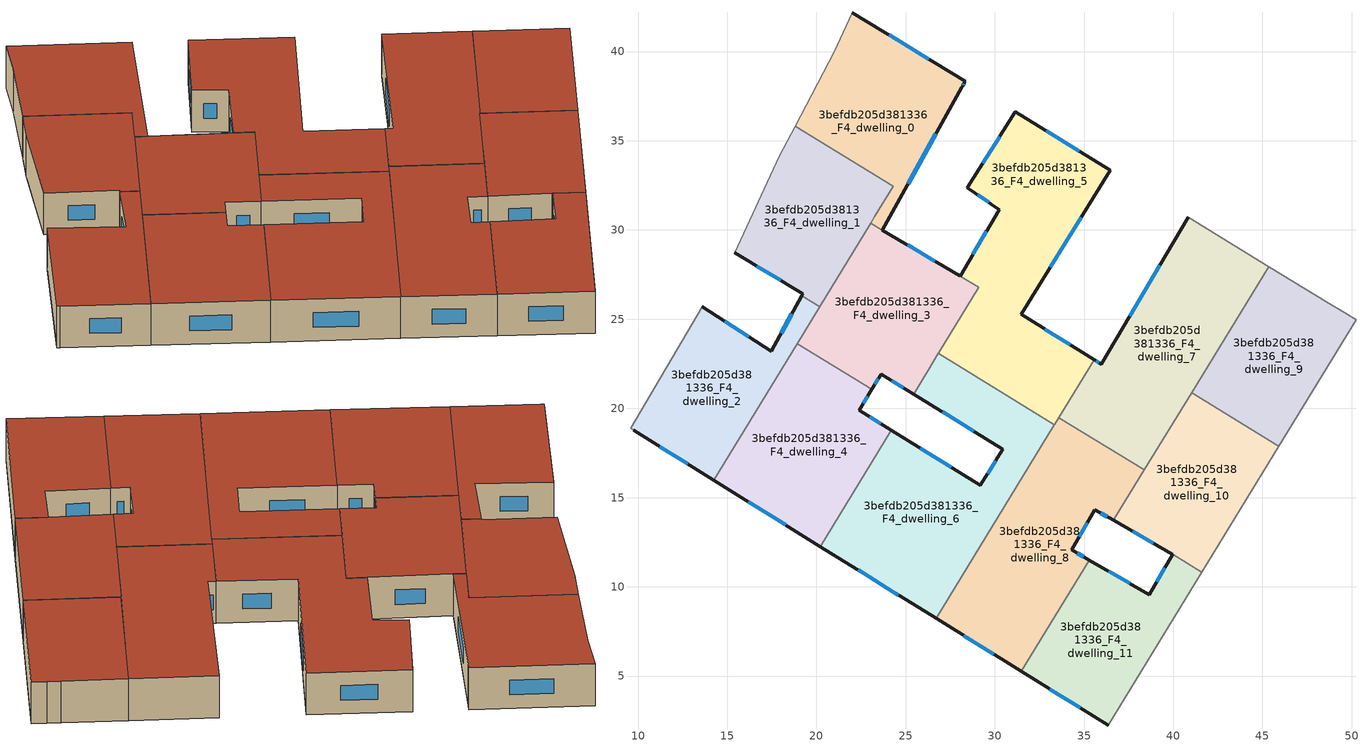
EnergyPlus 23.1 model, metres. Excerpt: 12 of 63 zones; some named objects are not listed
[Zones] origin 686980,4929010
3befdb205d381336_F4_dwelling_0
 floor to 3befdb205d381336_F3_dwelling_0 (EU_floor_Construction): 28.34,38.33 28.3,38.25 28.19,38.06 28.15,37.99 23.69,30 23.04,30.38 23.27,30.77 23.28,30.78 24.31,32.46 18.81,35.82 21.01,40 22.02,42.19 z12
 wall outside (EU_wall_Construction): 23.69,30 28.15,37.99 28.19,38.06 28.3,38.25 28.34,38.33 22.02,42.19 z12:15
 wall to 3befdb205d381336_F4_dwelling_1 (EU_wall_Construction): 18.81,35.82 24.31,32.46 23.28,30.78 23.27,30.77 23.04,30.38 z12:15
 wall adiabatic (EU_wall_Construction): 22.02,42.19 21.01,40 18.81,35.82 z12:15
 wall to 3befdb205d381336_F4_dwelling_3 (EU_wall_Construction): 23.04,30.38 23.69,30 z12:15
 window (EU_Window_Construction): 26.28,39.58 24.07,40.93 / 28.22,38.12 28.26,38.19 / 25.14,32.6 26.7,35.39 z12.98:14.02
 roof outside (EU_roof_Construction): 23.69,30 28.15,37.99 28.19,38.06 28.3,38.25 28.34,38.33 22.02,42.19 21.01,40 18.81,35.82 24.31,32.46 23.28,30.78 23.27,30.77 23.04,30.38 z15
3befdb205d381336_F4_dwelling_1
 floor to 3befdb205d381336_F3_dwelling_1 (EU_floor_Construction): 24.31,32.46 20.18,25.7 19.18,26.32 19.24,26.43 15.42,28.73 17.93,34.14 18.81,35.82 z12
 wall outside (EU_wall_Construction): 15.42,28.73 19.24,26.43 19.18,26.32 z12:15
 wall adiabatic (EU_wall_Construction): 18.81,35.82 17.93,34.14 15.42,28.73 z12:15
 wall to 3befdb205d381336_F4_dwelling_2 (EU_wall_Construction): 19.18,26.32 20.18,25.7 z12:15
 wall to 3befdb205d381336_F4_dwelling_3 (EU_wall_Construction): 20.18,25.7 23.04,30.38 z12:15
 window (EU_Window_Construction): 16.66,27.98 18,27.18 z12.98:14.02
 roof outside (EU_roof_Construction): 20.18,25.7 24.31,32.46 18.81,35.82 17.93,34.14 15.42,28.73 19.24,26.43 19.18,26.32 z15
3befdb205d381336_F4_dwelling_10
 floor to 3befdb205d381336_F3_dwelling_10 (EU_floor_Construction): 45.92,17.89 41.6,10.81 39.96,11.82 39.94,11.83 36.65,13.72 36.7,13.8 41.02,20.88 z12
 wall outside (EU_wall_Construction): 36.65,13.72 39.94,11.83 39.96,11.82 z12:15
 wall to 3befdb205d381336_F4_dwelling_9 (EU_wall_Construction): 45.92,17.89 41.02,20.88 z12:15
 wall adiabatic (EU_wall_Construction): 41.6,10.81 45.92,17.89 z12:15
 wall to 3befdb205d381336_F4_dwelling_11 (EU_wall_Construction): 39.96,11.82 41.6,10.81 z12:15
 wall to 3befdb205d381336_F4_dwelling_8 (EU_wall_Construction): 38.38,16.55 36.7,13.8 36.65,13.72 z12:15
 wall to 3befdb205d381336_F4_dwelling_7 (EU_wall_Construction): 41.02,20.88 38.38,16.55 z12:15
 window (EU_Window_Construction): 37.72,13.11 38.87,12.45 z12.98:14.02
 roof outside (EU_roof_Construction): 41.6,10.81 45.92,17.89 41.02,20.88 36.7,13.8 36.65,13.72 39.94,11.83 39.96,11.82 z15
3befdb205d381336_F4_dwelling_11
 floor to 3befdb205d381336_F3_dwelling_11 (EU_floor_Construction): 41.6,10.81 36.36,2.23 31.49,5.26 35.3,11.5 38.66,9.56 39.96,11.82 z12
 wall outside (EU_wall_Construction): 39.96,11.82 38.66,9.56 35.3,11.5 / 31.49,5.26 36.36,2.23 z12:15
 wall adiabatic (EU_wall_Construction): 36.36,2.23 41.6,10.81 z12:15
 wall to 3befdb205d381336_F4_dwelling_8 (EU_wall_Construction): 35.3,11.5 31.49,5.26 z12:15
 window (EU_Window_Construction): 37.56,10.19 36.39,10.87 / 39.54,11.08 39.08,10.29 / 33.07,4.27 34.77,3.21 z12.98:14.02
 roof outside (EU_roof_Construction): 36.36,2.23 41.6,10.81 39.96,11.82 38.66,9.56 35.3,11.5 31.49,5.26 z15
3befdb205d381336_F4_dwelling_2
 floor to 3befdb205d381336_F3_dwelling_2 (EU_floor_Construction): 20.18,25.7 14.24,15.98 9.75,18.77 9.58,18.88 13.6,25.69 17.48,23.2 19.18,26.32 z12
 wall outside (EU_wall_Construction): 19.18,26.32 17.48,23.2 13.6,25.69 / 9.75,18.77 14.24,15.98 z12:15
 wall adiabatic (EU_wall_Construction): 13.6,25.69 9.58,18.88 9.75,18.77 z12:15
 wall to 3befdb205d381336_F4_dwelling_4 (EU_wall_Construction): 14.24,15.98 18.92,23.63 z12:15
 wall to 3befdb205d381336_F4_dwelling_3 (EU_wall_Construction): 18.92,23.63 20.18,25.7 z12:15
 window (EU_Window_Construction): 18.63,25.3 18.03,24.21 / 11.21,17.86 12.78,16.88 / 16.22,24.01 14.86,24.88 z12.98:14.02
 roof outside (EU_roof_Construction): 14.24,15.98 20.18,25.7 19.18,26.32 17.48,23.2 13.6,25.69 9.58,18.88 9.75,18.77 z15
3befdb205d381336_F4_dwelling_3
 floor to 3befdb205d381336_F3_dwelling_3 (EU_floor_Construction): 28.05,27.42 29.1,26.79 25.44,20.81 23.63,21.93 23.11,21.07 18.92,23.63 23.04,30.38 z12
 wall outside (EU_wall_Construction): 23.11,21.07 23.63,21.93 25.44,20.81 / 28.04,27.42 23.69,30 z12:15
 wall to 3befdb205d381336_F4_dwelling_4 (EU_wall_Construction): 18.92,23.63 23.11,21.07 z12:15
 wall to 3befdb205d381336_F4_dwelling_5 (EU_wall_Construction): 29.1,26.8 28.05,27.42 / 26.83,23.09 26.86,23.13 29.1,26.79 z12:15
 wall to 3befdb205d381336_F4_dwelling_6 (EU_wall_Construction): 25.44,20.81 26.04,21.78 26.26,22.15 26.83,23.09 z12:15
 window (EU_Window_Construction): 24.22,21.56 24.85,21.17 / 23.28,21.35 23.46,21.65 / 26.63,28.26 25.1,29.16 z12.98:14.02
 roof outside (EU_roof_Construction): 25.44,20.81 29.1,26.79 23.04,30.38 18.92,23.63 23.11,21.07 23.63,21.93 z15
3befdb205d381336_F4_dwelling_4
 floor to 3befdb205d381336_F3_dwelling_4 (EU_floor_Construction): 23.11,21.07 22.39,19.9 24.2,18.78 20.22,12.26 14.24,15.98 18.92,23.63 z12
 wall outside (EU_wall_Construction): 24.2,18.78 22.39,19.9 23.11,21.07 / 14.24,15.98 20.22,12.26 z12:15
 wall to 3befdb205d381336_F4_dwelling_6 (EU_wall_Construction): 20.22,12.26 24.2,18.78 z12:15
 window (EU_Window_Construction): 23.61,19.14 22.98,19.53 / 16.19,14.77 18.28,13.47 / 22.62,20.28 22.87,20.69 z12.98:14.02
 roof outside (EU_roof_Construction): 20.22,12.26 24.2,18.78 22.39,19.9 23.11,21.07 18.92,23.63 14.24,15.98 z15
3befdb205d381336_F4_dwelling_5
 floor to 3befdb205d381336_F3_dwelling_5 (EU_floor_Construction): 36.48,33.36 31.47,25.27 35.56,22.74 33.35,19.11 33.32,19.07 26.83,23.09 26.86,23.13 29.1,26.8 28.05,27.42 30.24,31.15 28.45,32.36 31.15,36.62 z12
 wall outside (EU_wall_Construction): 35.56,22.74 31.47,25.27 36.48,33.36 31.15,36.62 28.45,32.36 30.24,31.15 28.05,27.42 z12:15
 wall to 3befdb205d381336_F4_dwelling_6 (EU_wall_Construction): 26.83,23.09 33.32,19.07 z12:15
 wall to 3befdb205d381336_F4_dwelling_7 (EU_wall_Construction): 33.57,19.48 35.56,22.74 z12:15
 wall to 3befdb205d381336_F4_dwelling_8 (EU_wall_Construction): 33.32,19.07 33.35,19.11 33.57,19.48 z12:15
 window (EU_Window_Construction): 29.53,29.93 28.76,28.63 / 29.03,31.96 29.66,31.54 / 30.27,35.23 29.33,33.74 / 34.74,34.42 32.88,35.56 / 33.1,27.9 34.85,30.73 / 34.23,23.56 32.8,24.45 z12.98:14.02
 roof outside (EU_roof_Construction): 33.35,19.11 35.56,22.74 31.47,25.27 36.48,33.36 31.15,36.62 28.45,32.36 30.24,31.15 28.05,27.42 29.1,26.8 26.86,23.13 26.83,23.09 33.32,19.07 z15
3befdb205d381336_F4_dwelling_6
 floor to 3befdb205d381336_F3_dwelling_6 (EU_floor_Construction): 33.32,19.07 26.7,8.23 20.22,12.26 24.2,18.78 29.19,15.69 30.45,17.72 25.44,20.81 26.04,21.78 26.26,22.15 26.83,23.09 z12
 wall outside (EU_wall_Construction): 25.44,20.81 30.45,17.72 29.19,15.69 24.2,18.78 / 20.22,12.26 26.7,8.23 z12:15
 wall to 3befdb205d381336_F4_dwelling_8 (EU_wall_Construction): 26.7,8.23 33.32,19.07 z12:15
 window (EU_Window_Construction): 27.07,19.8 28.82,18.72 / 22.33,10.95 24.59,9.54 / 27.57,16.69 25.82,17.77 / 30.04,17.06 29.6,16.35 z12.98:14.02
 roof outside (EU_roof_Construction): 26.7,8.23 33.32,19.07 26.83,23.09 26.26,22.15 26.04,21.78 25.44,20.81 30.45,17.72 29.19,15.69 24.2,18.78 20.22,12.26 z15
3befdb205d381336_F4_dwelling_7
 floor to 3befdb205d381336_F3_dwelling_7 (EU_floor_Construction): 45.34,27.95 38.38,16.55 33.57,19.49 35.56,22.74 35.97,22.49 40.83,30.71 z12
 wall outside (EU_wall_Construction): 40.83,30.71 35.97,22.49 35.56,22.74 z12:15
 wall adiabatic (EU_wall_Construction): 45.34,27.95 40.83,30.71 z12:15
 wall to 3befdb205d381336_F4_dwelling_8 (EU_wall_Construction): 33.57,19.49 38.38,16.55 z12:15
 wall to 3befdb205d381336_F4_dwelling_9 (EU_wall_Construction): 41.02,20.88 45.34,27.95 z12:15
 window (EU_Window_Construction): 35.84,22.57 35.69,22.66 / 39.25,28.03 37.55,25.16 z12.98:14.02
 roof outside (EU_roof_Construction): 38.38,16.55 45.34,27.95 40.83,30.71 35.97,22.49 35.56,22.74 33.57,19.49 z15
3befdb205d381336_F4_dwelling_8
 floor to 3befdb205d381336_F3_dwelling_8 (EU_floor_Construction): 38.38,16.55 36.65,13.72 35.6,14.33 34.31,12.07 35.3,11.5 31.49,5.26 26.7,8.23 33.57,19.49 z12
 wall outside (EU_wall_Construction): 35.3,11.5 34.31,12.07 35.6,14.33 36.65,13.72 / 26.7,8.23 31.49,5.26 z12:15
 window (EU_Window_Construction): 35.94,14.13 36.31,13.92 / 34.73,12.8 35.18,13.59 / 34.97,11.68 34.63,11.88 / 28.26,7.26 29.93,6.22 z12.98:14.02
 roof outside (EU_roof_Construction): 31.49,5.26 35.3,11.5 34.31,12.07 35.6,14.33 36.65,13.72 38.38,16.55 33.57,19.49 26.7,8.23 z15
3befdb205d381336_F4_dwelling_9
 floor to 3befdb205d381336_F3_dwelling_9 (EU_floor_Construction): 48.73,25.89 49.46,25.44 50.24,24.97 45.92,17.89 41.02,20.88 45.34,27.95 z12
 wall adiabatic (EU_wall_Construction): 45.92,17.89 50.24,24.97 49.46,25.44 48.73,25.89 45.34,27.95 z12:15
 roof outside (EU_roof_Construction): 45.92,17.89 50.24,24.97 49.46,25.44 48.73,25.89 45.34,27.95 41.02,20.88 z15
[Building]
EU S2 Campaign: North Axis=0; Terrain=City; Solar Distribution=FullExterior
[Site:Location]
Bologna: Latitude=44.5; Longitude=11.25; Time Zone=1; Elevation=37
[SizingPeriod:WeatherFileDays]
AnnualSizingPeriod: Begin Month=1; Begin Day of Month=1; End Month=12; End Day of Month=31; Day of Week for Start Day=Monday; Use Weather File Daylight Saving Period=No; Use Weather File Rain and Snow Indicators=No
[MATERIAL]
EU_InternalMass_Material: Roughness=MediumRough; Thickness=0.1; Conductivity=1; Density=1800; Specific Heat=900; Thermal Absorptance=0.9; Solar Absorptance=0.7; Visible Absorptance=0.7
[MATERIAL:NOMASS] Roughness=MediumRough; Thermal Absorptance=0.9; Solar Absorptance=0.7; Visible Absorptance=0.7
Name | Thermal Resistance
EU_wall_NoMass | 0.905828
EU_roof_NoMass | 0.37593
EU_floor_NoMass | 0.67114
[WINDOWMATERIAL:SIMPLEGLAZINGSYSTEM]
EU_Window_SimpleGlazing: UFactor=4.52486; Solar Heat Gain Coefficient=0.85; Visible Transmittance=0.85
[CONSTRUCTION]
EU_wall_Construction: EU_wall_NoMass
EU_roof_Construction: EU_roof_NoMass
EU_floor_Construction: EU_floor_NoMass
EU_Window_Construction: EU_Window_SimpleGlazing
EU_InternalMass_Construction: EU_InternalMass_Material
[ZONE] Type=1; Multiplier=1; Ceiling Height=autocalculate; Floor Area=autocalculate; Part of Total Floor Area=Yes
Name | Volume
3befdb205d381336_F4_dwelling_0 | 158.933
3befdb205d381336_F4_dwelling_1 | 142.671
3befdb205d381336_F4_dwelling_10 | 143.204
3befdb205d381336_F4_dwelling_11 | 142.096
3befdb205d381336_F4_dwelling_2 | 142.677
3befdb205d381336_F4_dwelling_3 | 161.756
3befdb205d381336_F4_dwelling_4 | 181.255
3befdb205d381336_F4_dwelling_5 | 248.171
3befdb205d381336_F4_dwelling_6 | 248.467
3befdb205d381336_F4_dwelling_7 | 214
3befdb205d381336_F4_dwelling_8 | 213.979
3befdb205d381336_F4_dwelling_9 | 142.659
[INTERNALMASS] Construction=EU_InternalMass_Construction
Name | Zone or ZoneList | Surface Area
3befdb205d381336_F4_dwelling_0_EU_InternalMass | 3befdb205d381336_F4_dwelling_0 | 52.973
3befdb205d381336_F4_dwelling_1_EU_InternalMass | 3befdb205d381336_F4_dwelling_1 | 47.557
3befdb205d381336_F4_dwelling_2_EU_InternalMass | 3befdb205d381336_F4_dwelling_2 | 47.5588
3befdb205d381336_F4_dwelling_3_EU_InternalMass | 3befdb205d381336_F4_dwelling_3 | 53.9169
3befdb205d381336_F4_dwelling_4_EU_InternalMass | 3befdb205d381336_F4_dwelling_4 | 60.419
3befdb205d381336_F4_dwelling_5_EU_InternalMass | 3befdb205d381336_F4_dwelling_5 | 82.7206
3befdb205d381336_F4_dwelling_6_EU_InternalMass | 3befdb205d381336_F4_dwelling_6 | 82.8199
3befdb205d381336_F4_dwelling_7_EU_InternalMass | 3befdb205d381336_F4_dwelling_7 | 71.333
3befdb205d381336_F4_dwelling_8_EU_InternalMass | 3befdb205d381336_F4_dwelling_8 | 71.3268
3befdb205d381336_F4_dwelling_9_EU_InternalMass | 3befdb205d381336_F4_dwelling_9 | 47.5533
3befdb205d381336_F4_dwelling_10_EU_InternalMass | 3befdb205d381336_F4_dwelling_10 | 47.7353
3befdb205d381336_F4_dwelling_11_EU_InternalMass | 3befdb205d381336_F4_dwelling_11 | 47.3651
[OTHEREQUIPMENT] Fuel Type=Electricity; Design Level Calculation Method=Watts/Area; Power per Zone Floor Area=1; Fraction Latent=0; Fraction Radiant=0; Fraction Lost=0; Carbon Dioxide Generation Rate=0; EndUse Subcategory=EU_Step8_InternalGains
Name | Zone or ZoneList or Space or SpaceList | Schedule
EU_Step8_InternalGain_3befdb205d381336_F4_dwelling_0_f000 | 3befdb205d381336_F4_dwelling_0 | EU_Step8_GainSchedule_3befdb205d381336_F4_dwelling_0_f000
EU_Step8_InternalGain_3befdb205d381336_F4_dwelling_1_f000 | 3befdb205d381336_F4_dwelling_1 | EU_Step8_GainSchedule_3befdb205d381336_F4_dwelling_1_f000
EU_Step8_InternalGain_3befdb205d381336_F4_dwelling_2_f000 | 3befdb205d381336_F4_dwelling_2 | EU_Step8_GainSchedule_3befdb205d381336_F4_dwelling_2_f000
EU_Step8_InternalGain_3befdb205d381336_F4_dwelling_3_f000 | 3befdb205d381336_F4_dwelling_3 | EU_Step8_GainSchedule_3befdb205d381336_F4_dwelling_3_f000
EU_Step8_InternalGain_3befdb205d381336_F4_dwelling_4_f000 | 3befdb205d381336_F4_dwelling_4 | EU_Step8_GainSchedule_3befdb205d381336_F4_dwelling_4_f000
EU_Step8_InternalGain_3befdb205d381336_F4_dwelling_5_f000 | 3befdb205d381336_F4_dwelling_5 | EU_Step8_GainSchedule_3befdb205d381336_F4_dwelling_5_f000
EU_Step8_InternalGain_3befdb205d381336_F4_dwelling_6_f000 | 3befdb205d381336_F4_dwelling_6 | EU_Step8_GainSchedule_3befdb205d381336_F4_dwelling_6_f000
EU_Step8_InternalGain_3befdb205d381336_F4_dwelling_7_f000 | 3befdb205d381336_F4_dwelling_7 | EU_Step8_GainSchedule_3befdb205d381336_F4_dwelling_7_f000
EU_Step8_InternalGain_3befdb205d381336_F4_dwelling_8_f000 | 3befdb205d381336_F4_dwelling_8 | EU_Step8_GainSchedule_3befdb205d381336_F4_dwelling_8_f000
EU_Step8_InternalGain_3befdb205d381336_F4_dwelling_9_f000 | 3befdb205d381336_F4_dwelling_9 | EU_Step8_GainSchedule_3befdb205d381336_F4_dwelling_9_f000
EU_Step8_InternalGain_3befdb205d381336_F4_dwelling_10_f000 | 3befdb205d381336_F4_dwelling_10 | EU_Step8_GainSchedule_3befdb205d381336_F4_dwelling_10_f000
EU_Step8_InternalGain_3befdb205d381336_F4_dwelling_11_f000 | 3befdb205d381336_F4_dwelling_11 | EU_Step8_GainSchedule_3befdb205d381336_F4_dwelling_11_f000
[ZONEVENTILATION:DESIGNFLOWRATE] Schedule=EU_AlwaysOn; Design Flow Rate Calculation Method=AirChanges/Hour; Air Changes per Hour=0.73129; Ventilation Type=Natural; Fan Pressure Rise=0; Fan Total Efficiency=1; Constant Term Coefficient=1; Temperature Term Coefficient=0; Velocity Term Coefficient=0; Velocity Squared Term Coefficient=0; Minimum Indoor Temperature=-100; Maximum Indoor Temperature=100; Delta Temperature=-100; Minimum Outdoor Temperature=-100; Maximum Outdoor Temperature=100; Maximum Wind Speed=40
Name | Zone or ZoneList or Space or SpaceList
EU_ConstantAir_3befdb205d381336_F4_dwelling_0 | 3befdb205d381336_F4_dwelling_0
EU_ConstantAir_3befdb205d381336_F4_dwelling_1 | 3befdb205d381336_F4_dwelling_1
EU_ConstantAir_3befdb205d381336_F4_dwelling_2 | 3befdb205d381336_F4_dwelling_2
EU_ConstantAir_3befdb205d381336_F4_dwelling_3 | 3befdb205d381336_F4_dwelling_3
EU_ConstantAir_3befdb205d381336_F4_dwelling_4 | 3befdb205d381336_F4_dwelling_4
EU_ConstantAir_3befdb205d381336_F4_dwelling_5 | 3befdb205d381336_F4_dwelling_5
EU_ConstantAir_3befdb205d381336_F4_dwelling_6 | 3befdb205d381336_F4_dwelling_6
EU_ConstantAir_3befdb205d381336_F4_dwelling_7 | 3befdb205d381336_F4_dwelling_7
EU_ConstantAir_3befdb205d381336_F4_dwelling_8 | 3befdb205d381336_F4_dwelling_8
EU_ConstantAir_3befdb205d381336_F4_dwelling_9 | 3befdb205d381336_F4_dwelling_9
EU_ConstantAir_3befdb205d381336_F4_dwelling_10 | 3befdb205d381336_F4_dwelling_10
EU_ConstantAir_3befdb205d381336_F4_dwelling_11 | 3befdb205d381336_F4_dwelling_11
[HVACTEMPLATE:ZONE:IDEALLOADSAIRSYSTEM] System Availability Schedule=EU_AlwaysOn; Maximum Heating Supply Air Temperature=50; Minimum Cooling Supply Air Temperature=13; Maximum Heating Supply Air Humidity Ratio=0.0156; Minimum Cooling Supply Air Humidity Ratio=0.0077; Heating Limit=NoLimit; Cooling Limit=NoLimit; Heating Availability Schedule=EU_AlwaysOn; Cooling Availability Schedule=EU_CoolingOff; Dehumidification Control Type=ConstantSensibleHeatRatio; Cooling Sensible Heat Ratio=0.7; Dehumidification Setpoint=60; Humidification Control Type=None; Humidification Setpoint=30; Outdoor Air Method=None; Outdoor Air Flow Rate per Person=0.00944; Outdoor Air Flow Rate per Zone Floor Area=0; Outdoor Air Flow Rate per Zone=0; Demand Controlled Ventilation Type=None; Outdoor Air Economizer Type=NoEconomizer; Heat Recovery Type=None; Sensible Heat Recovery Effectiveness=0.7; Latent Heat Recovery Effectiveness=0.65
Name | Template Thermostat
3befdb205d381336_F4_dwelling_0 | EU_HeatOnly_3befdb205d381336_F4_dwelling_0
3befdb205d381336_F4_dwelling_1 | EU_HeatOnly_3befdb205d381336_F4_dwelling_1
3befdb205d381336_F4_dwelling_2 | EU_HeatOnly_3befdb205d381336_F4_dwelling_2
3befdb205d381336_F4_dwelling_3 | EU_HeatOnly_3befdb205d381336_F4_dwelling_3
3befdb205d381336_F4_dwelling_4 | EU_HeatOnly_3befdb205d381336_F4_dwelling_4
3befdb205d381336_F4_dwelling_5 | EU_HeatOnly_3befdb205d381336_F4_dwelling_5
3befdb205d381336_F4_dwelling_6 | EU_HeatOnly_3befdb205d381336_F4_dwelling_6
3befdb205d381336_F4_dwelling_7 | EU_HeatOnly_3befdb205d381336_F4_dwelling_7
3befdb205d381336_F4_dwelling_8 | EU_HeatOnly_3befdb205d381336_F4_dwelling_8
3befdb205d381336_F4_dwelling_9 | EU_HeatOnly_3befdb205d381336_F4_dwelling_9
3befdb205d381336_F4_dwelling_10 | EU_HeatOnly_3befdb205d381336_F4_dwelling_10
3befdb205d381336_F4_dwelling_11 | EU_HeatOnly_3befdb205d381336_F4_dwelling_11
[SIZING:ZONE] Zone Cooling Design Supply Air Temperature Input Method=SupplyAirTemperature; Zone Cooling Design Supply Air Temperature=13; Zone Heating Design Supply Air Temperature Input Method=SupplyAirTemperature; Zone Heating Design Supply Air Temperature=50; Zone Cooling Design Supply Air Humidity Ratio=0.008; Zone Heating Design Supply Air Humidity Ratio=0.008; Cooling Design Air Flow Method=DesignDay; Cooling Design Air Flow Rate=0; Cooling Minimum Air Flow per Zone Floor Area=0.000762; Cooling Minimum Air Flow=0; Cooling Minimum Air Flow Fraction=0.2; Heating Design Air Flow Method=DesignDay; Heating Design Air Flow Rate=0; Heating Maximum Air Flow per Zone Floor Area=0.002032; Heating Maximum Air Flow=0.141576; Heating Maximum Air Flow Fraction=0.3; Account for Dedicated Outdoor Air System=No; Dedicated Outdoor Air System Control Strategy=NeutralSupplyAir; Dedicated Outdoor Air Low Setpoint Temperature for Design=autosize; Dedicated Outdoor Air High Setpoint Temperature for Design=autosize; Zone Load Sizing Method=Sensible Load Only No Latent Load; Zone Latent Cooling Design Supply Air Humidity Ratio Input Method=HumidityRatioDifference; Zone Cooling Design Supply Air Humidity Ratio Difference=0.005; Zone Latent Heating Design Supply Air Humidity Ratio Input Method=HumidityRatioDifference; Zone Humidification Design Supply Air Humidity Ratio Difference=0.005
3befdb205d381336_F4_dwelling_0; 3befdb205d381336_F4_dwelling_1; 3befdb205d381336_F4_dwelling_2; 3befdb205d381336_F4_dwelling_3; 3befdb205d381336_F4_dwelling_4; 3befdb205d381336_F4_dwelling_5; 3befdb205d381336_F4_dwelling_6; 3befdb205d381336_F4_dwelling_7; 3befdb205d381336_F4_dwelling_8; 3befdb205d381336_F4_dwelling_9; 3befdb205d381336_F4_dwelling_10; 3befdb205d381336_F4_dwelling_11
[SCHEDULE:CONSTANT]
Name | Hourly Value
EU_AlwaysOn | 1
EU_CoolingOff | 0
[SCHEDULE:FILE] Column Number=1; Rows to Skip at Top=0; Number of Hours of Data=8760; Column Separator=Comma; Interpolate to Timestep=No; Minutes per Item=60; Adjust Schedule for Daylight Savings=Yes
Name | File
EU_Step8_GainSchedule_3befdb205d381336_F4_dwelling_0_f000 | ../../schedules/3befdb205d381336/3befdb205d381336_F4_dwelling_0_f000_gain.csv
EU_Step8_GainSchedule_3befdb205d381336_F4_dwelling_1_f000 | ../../schedules/3befdb205d381336/3befdb205d381336_F4_dwelling_1_f000_gain.csv
EU_Step8_GainSchedule_3befdb205d381336_F4_dwelling_2_f000 | ../../schedules/3befdb205d381336/3befdb205d381336_F4_dwelling_2_f000_gain.csv
EU_Step8_GainSchedule_3befdb205d381336_F4_dwelling_3_f000 | ../../schedules/3befdb205d381336/3befdb205d381336_F4_dwelling_3_f000_gain.csv
EU_Step8_GainSchedule_3befdb205d381336_F4_dwelling_4_f000 | ../../schedules/3befdb205d381336/3befdb205d381336_F4_dwelling_4_f000_gain.csv
EU_Step8_GainSchedule_3befdb205d381336_F4_dwelling_5_f000 | ../../schedules/3befdb205d381336/3befdb205d381336_F4_dwelling_5_f000_gain.csv
EU_Step8_GainSchedule_3befdb205d381336_F4_dwelling_6_f000 | ../../schedules/3befdb205d381336/3befdb205d381336_F4_dwelling_6_f000_gain.csv
EU_Step8_GainSchedule_3befdb205d381336_F4_dwelling_7_f000 | ../../schedules/3befdb205d381336/3befdb205d381336_F4_dwelling_7_f000_gain.csv
EU_Step8_GainSchedule_3befdb205d381336_F4_dwelling_8_f000 | ../../schedules/3befdb205d381336/3befdb205d381336_F4_dwelling_8_f000_gain.csv
EU_Step8_GainSchedule_3befdb205d381336_F4_dwelling_9_f000 | ../../schedules/3befdb205d381336/3befdb205d381336_F4_dwelling_9_f000_gain.csv
EU_Step8_GainSchedule_3befdb205d381336_F4_dwelling_10_f000 | ../../schedules/3befdb205d381336/3befdb205d381336_F4_dwelling_10_f000_gain.csv
EU_Step8_GainSchedule_3befdb205d381336_F4_dwelling_11_f000 | ../../schedules/3befdb205d381336/3befdb205d381336_F4_dwelling_11_f000_gain.csv
